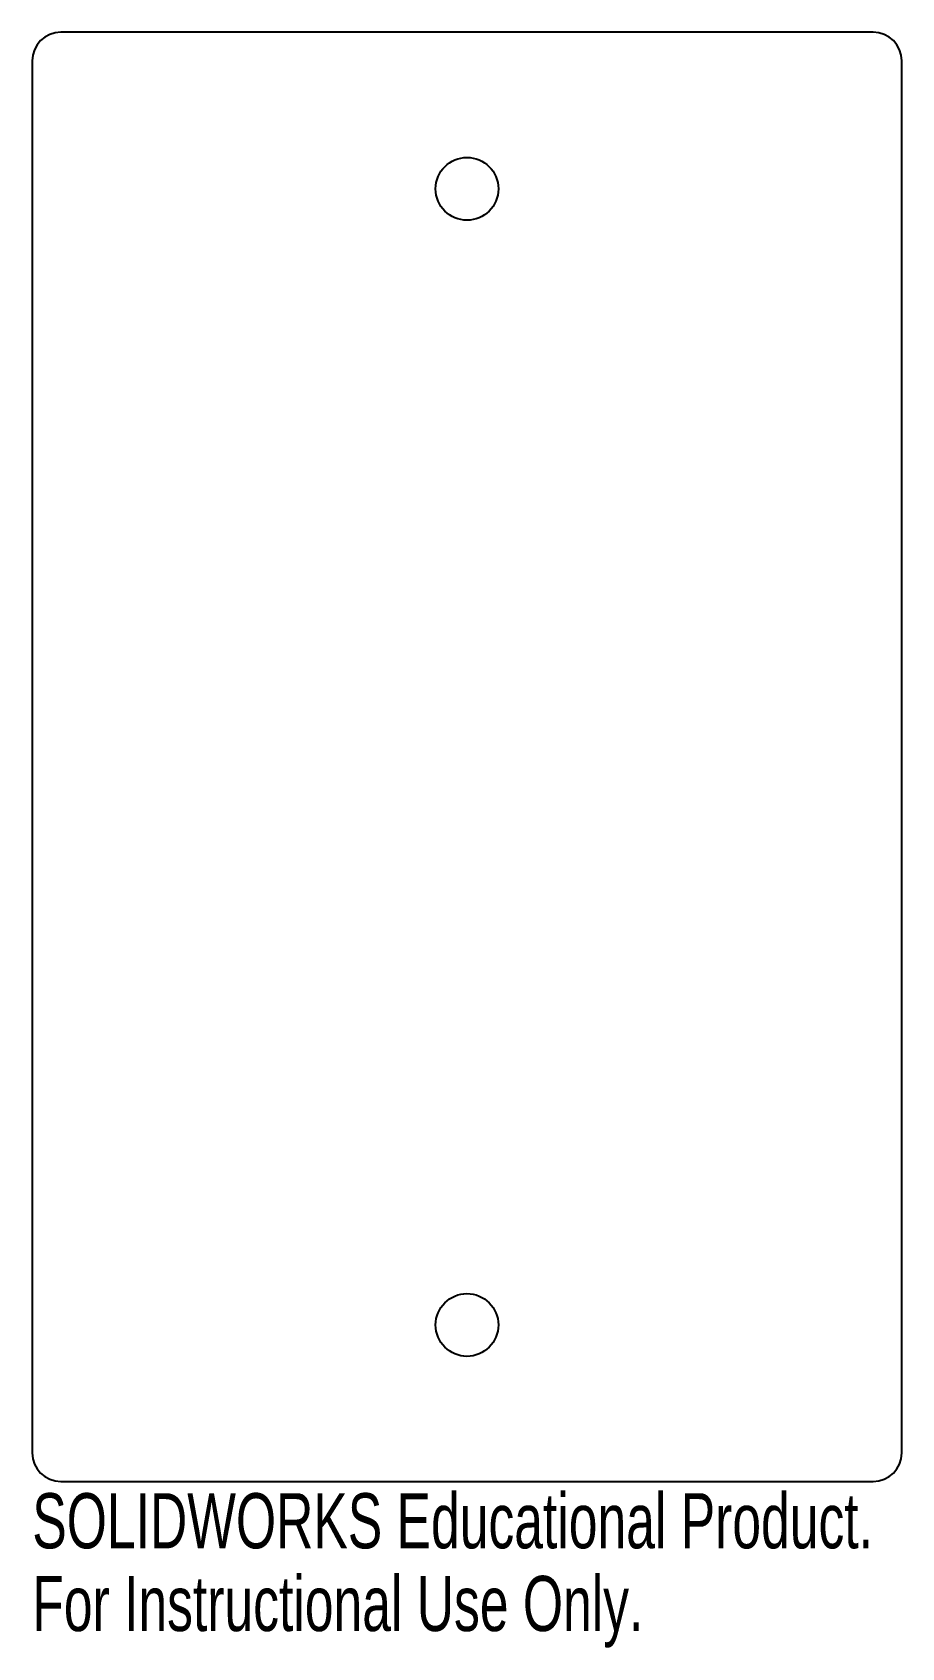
# Model space of a CAD drawing. Extents: x -38 to 38, y -78 to 64.
import ezdxf

# ---------------------------------------------------------------- set-up
doc = ezdxf.new("R2010")
doc.units = 0
doc.layers.get('0').update_dxf_attribs({"linetype": 'CONTINUOUS'})
doc.styles.add('SLDTEXTSTYLE0', font='TXT', dxfattribs={"width": 0.7})

msp = doc.modelspace()

# ---------------------------------------------------------------- linework, layer by layer
at = {"color": 7, "linetype": 'CONTINUOUS'}
for p, q in [((35.6, 63.5), (-35.6, 63.5)), ((-38.1, 61), (-38.1, -61)), ((38.1, -61), (38.1, 61)), ((-35.6, -63.5), (35.6, -63.5))]:
    msp.add_line(p, q, dxfattribs=at)
for centre in [(0, 49.78), (0, -49.78)]:
    msp.add_circle(centre, 2.75, dxfattribs=at)
for centre, start, end in [((-35.6, 61), 90, 180), ((35.6, 61), 0, 90), ((-35.6, -61), 180, 270), ((35.6, -61), 270, 0)]:
    msp.add_arc(centre, 2.5, start, end, dxfattribs=at)

# ---------------------------------------------------------------- texts
at = {"color": 7, "linetype": 'CONTINUOUS', "char_height": 4.8336, "attachment_point": 1, "style": 'SLDTEXTSTYLE0'}
for s, insert in [('SOLIDWORKS Educational Product.', (-38.1, -64.52)), ('For Instructional Use Only.', (-38.1, -71.77))]:
    msp.add_mtext(s, dxfattribs=dict(at, insert=insert))

doc.saveas('drawing.dxf')
